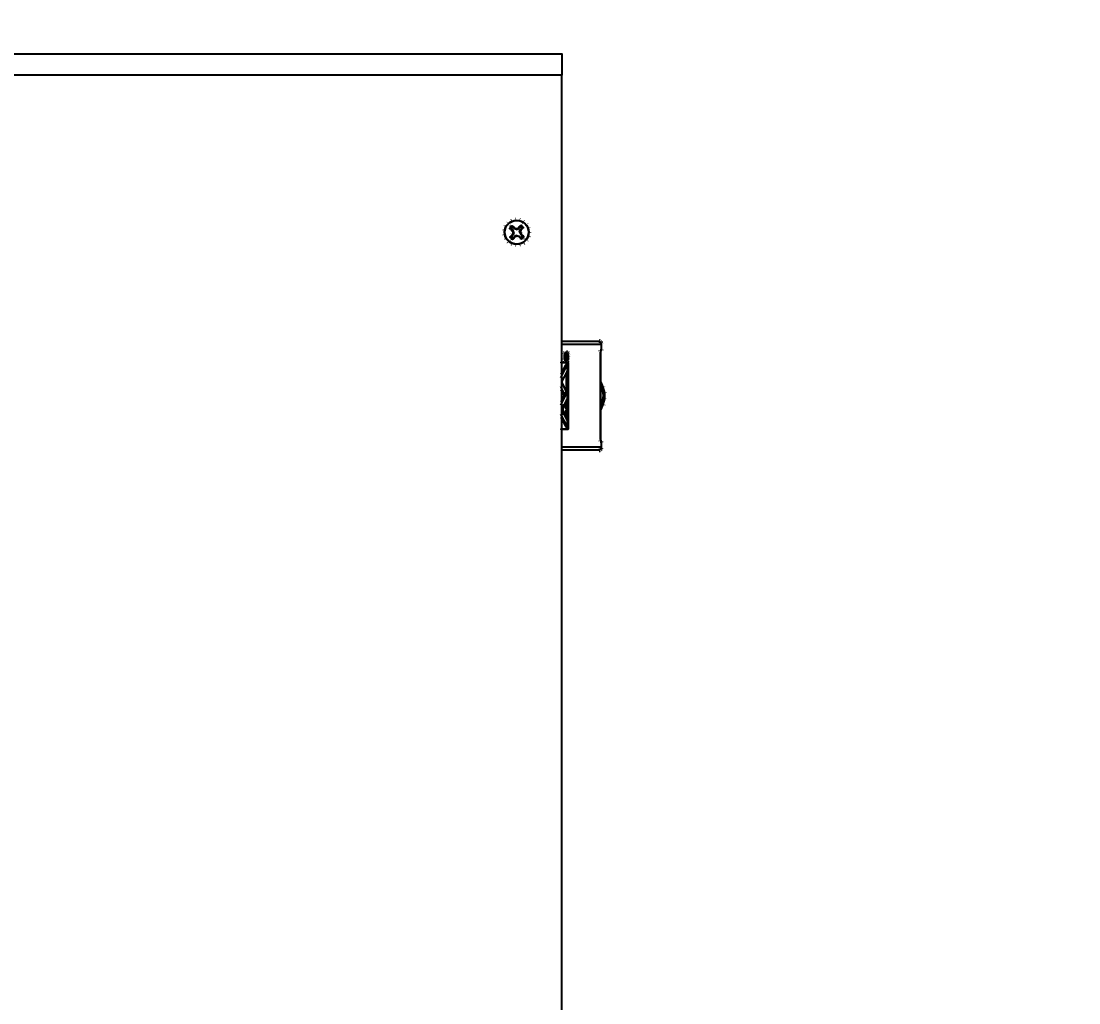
# Model space of a CAD drawing. Header units: feet. Extents: x -159 to 1687, y -48 to 1556.
# Drawn here: x 530.95 to 544.54, y 819.44 to 832.05 of the extents above; entities that cross this region are included whole.
import ezdxf
from ezdxf import colors
from ezdxf.entities.mleader import LeaderData, LeaderLine
from ezdxf.math import Vec2, Vec3

# ---------------------------------------------------------------- set-up
doc = ezdxf.new("R2010")
doc.units = ezdxf.units.FT
doc.header["$MEASUREMENT"] = 0
for name, color, linetype in [('9417_1-3$0$M25-UNISTRUT', 94, 'Continuous'), ('G-ANNO-TEXT', 1, 'Continuous'), ('PDF_Geometry', 7, 'Continuous'), ('PDF_Solid Fills', 7, 'Continuous')]:
    doc.layers.add(name, color=color, linetype=linetype)
doc.styles.add('NEI-A', font='arial.ttf')

# ---------------------------------------------------------------- blocks, each defined once
blk = doc.blocks.new('SCADA EQPMT LID XLG')
at = {"layer": 'PDF_Geometry', "lineweight": 25}
for points in [[(-8.299, 21.59), (8.795, 21.59), (8.795, 21.314), (-8.299, 21.314)], [(9.265, 17.895), (9.275, 17.895), (9.28, 17.89), (9.29, 17.886), (9.295, 17.881), (9.295, 17.871), (9.3, 17.861), (9.3, 17.866), (9.3, 17.876), (9.295, 17.881), (9.29, 17.886), (9.275, 17.89)], [(8.843, 17.699), (8.848, 17.719), (8.848, 17.733), (8.858, 17.743), (8.863, 17.748), (8.868, 17.743), (8.873, 17.733), (8.878, 17.719), (8.878, 17.699), (8.878, 17.684), (8.873, 17.67), (8.868, 17.66), (8.863, 17.655), (8.858, 17.66), (8.848, 17.67), (8.848, 17.684)], [(8.843, 17.699), (8.848, 17.719), (8.848, 17.733), (8.858, 17.743), (8.863, 17.748), (8.868, 17.743), (8.873, 17.733), (8.878, 17.719), (8.878, 17.699), (8.878, 17.684), (8.873, 17.665), (8.868, 17.655), (8.863, 17.655), (8.858, 17.655), (8.848, 17.665), (8.848, 17.684)], [(8.853, 17.694), (8.853, 17.679), (8.873, 17.679), (8.873, 17.684), (8.863, 17.684), (8.863, 17.689), (8.873, 17.709), (8.873, 17.719), (8.863, 17.694)], [(8.878, 16.767), (8.878, 17.626), (8.785, 17.626), (8.878, 17.626), (8.878, 16.767), (8.785, 16.767)], [(8.814, 17.022), (8.819, 17.042), (8.819, 17.056), (8.829, 17.066), (8.834, 17.071), (8.839, 17.066), (8.848, 17.056), (8.848, 17.042), (8.853, 17.022), (8.848, 17.002), (8.848, 16.988), (8.839, 16.978), (8.834, 16.973), (8.829, 16.978), (8.819, 16.988), (8.819, 17.002)], [(9.3, 16.536), (9.3, 16.527), (9.3, 16.522), (9.295, 16.517), (9.29, 16.512), (9.275, 16.502), (9.265, 16.502), (9.275, 16.502), (9.28, 16.502), (9.29, 16.512), (9.295, 16.517), (9.295, 16.522)]]:
    blk.add_lwpolyline(points, close=True, dxfattribs=at)
for points in [[(0, 0.591), (9.028, 0.579), (9.082, 0.584), (9.141, 0.599), (9.19, 0.628), (9.234, 0.662), (9.273, 0.707), (9.298, 0.76), (9.312, 0.814), (9.322, 0.873), (8.795, 1.752), (8.795, 21.314)], [(8.126, 19.346), (8.13, 19.351), (8.135, 19.356), (8.135, 19.36), (8.14, 19.365), (8.145, 19.37), (8.145, 19.375), (8.15, 19.375), (8.155, 19.38), (8.16, 19.37), (8.165, 19.36), (8.189, 19.341)], [(8.18, 19.292), (8.17, 19.321), (8.16, 19.316), (8.155, 19.321), (8.15, 19.326), (8.145, 19.331), (8.14, 19.336), (8.135, 19.341), (8.13, 19.346), (8.126, 19.346), (8.145, 19.341), (8.17, 19.321)], [(8.165, 19.272), (8.165, 19.277), (8.165, 19.282), (8.17, 19.287), (8.17, 19.292), (8.18, 19.292), (8.17, 19.267), (8.165, 19.272), (8.16, 19.267), (8.155, 19.262), (8.15, 19.257), (8.145, 19.253), (8.145, 19.248), (8.14, 19.243), (8.135, 19.238), (8.13, 19.233), (8.135, 19.233), (8.14, 19.228), (8.145, 19.223), (8.145, 19.218), (8.15, 19.213), (8.155, 19.213), (8.16, 19.208), (8.165, 19.208)], [(8.145, 19.341), (8.145, 19.346), (8.15, 19.346), (8.15, 19.351), (8.155, 19.351), (8.155, 19.356), (8.16, 19.356), (8.165, 19.36)], [(8.189, 19.351), (8.194, 19.351), (8.199, 19.346), (8.204, 19.346), (8.209, 19.346), (8.214, 19.341), (8.214, 19.331), (8.189, 19.341), (8.189, 19.351), (8.189, 19.356), (8.184, 19.356), (8.18, 19.36), (8.175, 19.365), (8.17, 19.37), (8.165, 19.37), (8.16, 19.375), (8.155, 19.38)], [(8.17, 19.292), (8.17, 19.297), (8.165, 19.302), (8.165, 19.306), (8.165, 19.311), (8.16, 19.311), (8.16, 19.316)], [(8.214, 19.331), (8.243, 19.346), (8.238, 19.351), (8.243, 19.356), (8.243, 19.36), (8.248, 19.365), (8.253, 19.37), (8.258, 19.375), (8.263, 19.375), (8.263, 19.38), (8.268, 19.385), (8.263, 19.365), (8.243, 19.346)], [(8.214, 19.341), (8.219, 19.341), (8.219, 19.346), (8.224, 19.346), (8.229, 19.346), (8.234, 19.351), (8.238, 19.351)], [(8.253, 19.297), (8.263, 19.326), (8.273, 19.321), (8.273, 19.326), (8.278, 19.331), (8.283, 19.336), (8.287, 19.341), (8.292, 19.346), (8.297, 19.351), (8.302, 19.356), (8.297, 19.36), (8.292, 19.365), (8.292, 19.37), (8.287, 19.375), (8.283, 19.375), (8.278, 19.38), (8.273, 19.385), (8.268, 19.385)], [(8.307, 19.243), (8.302, 19.248), (8.297, 19.253), (8.292, 19.257), (8.287, 19.262), (8.283, 19.267), (8.278, 19.272), (8.273, 19.277), (8.268, 19.272), (8.253, 19.297), (8.263, 19.297), (8.263, 19.302), (8.268, 19.306), (8.268, 19.311), (8.268, 19.316), (8.273, 19.321)], [(8.263, 19.365), (8.268, 19.36), (8.273, 19.36), (8.278, 19.356), (8.278, 19.351), (8.283, 19.351), (8.283, 19.346)], [(8.302, 19.356), (8.292, 19.351), (8.283, 19.346), (8.263, 19.326)], [(8.263, 19.297), (8.263, 19.292), (8.268, 19.292), (8.268, 19.287), (8.268, 19.282), (8.273, 19.282), (8.273, 19.277)], [(8.13, 19.233), (8.14, 19.238), (8.15, 19.243), (8.17, 19.267)], [(8.175, 19.223), (8.17, 19.228), (8.165, 19.228), (8.165, 19.233), (8.16, 19.233), (8.16, 19.238), (8.155, 19.238), (8.15, 19.243)], [(8.219, 19.257), (8.194, 19.248), (8.199, 19.238), (8.194, 19.233), (8.189, 19.233), (8.184, 19.228), (8.18, 19.223), (8.175, 19.218), (8.175, 19.213), (8.17, 19.208), (8.165, 19.208), (8.175, 19.223), (8.194, 19.248)], [(8.219, 19.248), (8.214, 19.248), (8.209, 19.248), (8.209, 19.243), (8.204, 19.243), (8.199, 19.243), (8.199, 19.238)], [(8.243, 19.243), (8.238, 19.243), (8.234, 19.243), (8.229, 19.248), (8.224, 19.248), (8.219, 19.248), (8.219, 19.257), (8.248, 19.248), (8.243, 19.243), (8.248, 19.238), (8.253, 19.233), (8.258, 19.228), (8.263, 19.223), (8.268, 19.218), (8.273, 19.213), (8.278, 19.213), (8.273, 19.218), (8.268, 19.228), (8.248, 19.248)], [(8.268, 19.272), (8.287, 19.253), (8.307, 19.243), (8.302, 19.238), (8.302, 19.233), (8.297, 19.228), (8.292, 19.228), (8.292, 19.223), (8.287, 19.218), (8.283, 19.213), (8.278, 19.213)], [(8.287, 19.253), (8.287, 19.248), (8.283, 19.243), (8.278, 19.238), (8.273, 19.233), (8.268, 19.228)], [(9.265, 17.895), (8.785, 17.895)], [(8.785, 17.861), (9.3, 17.861), (9.3, 17.797), (9.295, 17.778), (9.29, 17.748), (9.295, 17.748), (9.295, 17.758), (9.295, 17.768), (9.295, 17.778), (9.3, 17.783)], [(9.295, 17.783), (9.3, 17.787), (9.3, 17.797), (9.3, 17.792), (9.3, 17.787)], [(9.3, 17.861), (9.3, 17.861)], [(9.3, 17.861), (9.3, 17.797)], [(9.3, 17.797), (9.3, 17.797)], [(8.863, 17.748), (8.839, 17.748), (8.834, 17.743), (8.829, 17.733), (8.824, 17.719), (8.824, 17.699), (8.824, 17.684), (8.829, 17.665), (8.834, 17.655), (8.839, 17.655), (8.863, 17.655)], [(8.853, 17.704), (8.843, 17.704)], [(8.873, 17.719), (8.848, 17.719), (8.848, 17.714), (8.858, 17.714)], [(8.848, 17.694), (8.853, 17.694), (8.853, 17.699), (8.853, 17.704), (8.853, 17.709), (8.853, 17.714), (8.858, 17.714), (8.863, 17.714), (8.863, 17.709), (8.863, 17.704), (8.863, 17.694), (8.863, 17.704), (8.858, 17.709), (8.853, 17.709), (8.853, 17.704), (8.853, 17.699), (8.853, 17.684), (8.863, 17.684), (8.863, 17.694)], [(8.853, 17.679), (8.848, 17.679)], [(8.858, 17.719), (8.853, 17.733)], [(8.853, 17.665), (8.853, 17.67), (8.858, 17.679)], [(9.29, 17.748), (9.29, 16.644)], [(9.295, 16.644), (9.295, 17.748)], [(8.785, 17.429), (8.863, 17.591), (8.843, 17.591), (8.785, 17.473)], [(8.863, 17.591), (8.863, 17.513), (8.794, 17.375), (8.853, 17.248), (8.853, 17.238)], [(8.853, 17.626), (8.853, 17.591)], [(8.853, 17.498), (8.853, 17.253)], [(8.785, 17.272), (8.814, 17.213), (8.834, 17.213), (8.785, 17.316)], [(9.295, 17.37), (9.324, 17.307), (9.344, 17.233), (9.344, 17.159), (9.324, 17.086), (9.295, 17.022)], [(9.295, 17.336), (9.31, 17.307), (9.329, 17.199), (9.31, 17.091), (9.295, 17.061)], [(8.785, 17.076), (8.863, 17.238), (8.863, 17.159), (8.794, 17.022), (8.794, 17.017)], [(8.829, 17.213), (8.785, 17.12)], [(8.834, 17.213), (8.853, 17.248)], [(8.863, 17.238), (8.848, 17.238)], [(8.853, 17.145), (8.853, 16.899)], [(8.794, 17.022), (8.863, 16.88), (8.863, 16.806)], [(8.834, 17.071), (8.819, 17.071)], [(8.785, 16.919), (8.843, 16.806), (8.863, 16.806), (8.785, 16.963)], [(8.819, 16.973), (8.834, 16.973)], [(8.853, 16.806), (8.853, 16.767)], [(9.295, 16.615), (9.3, 16.605), (9.3, 16.595), (9.3, 16.6), (9.3, 16.61), (9.295, 16.62), (9.295, 16.625), (9.295, 16.634), (9.295, 16.644), (9.29, 16.644), (9.295, 16.62), (9.3, 16.595), (9.3, 16.536), (8.785, 16.536)], [(9.3, 16.595), (9.3, 16.595)], [(9.3, 16.595), (9.3, 16.536)], [(8.785, 16.502), (9.265, 16.502)], [(9.3, 16.536), (9.3, 16.536)]]:
    blk.add_lwpolyline(points, dxfattribs=at)
for centre, radius in [((8.216, 19.296), 0.157), ((8.217, 19.297), 0.152)]:
    blk.add_circle(centre, radius, dxfattribs=at)
at = {"layer": 'PDF_Solid Fills', "lineweight": 25, "transparency": 33554559}
for points in [[(8.111, 19.41), (8.086, 19.429), (8.086, 19.434)], [(8.111, 19.41), (8.086, 19.434), (8.091, 19.434)], [(8.116, 19.405), (8.091, 19.424), (8.096, 19.429)], [(8.15, 19.439), (8.135, 19.463), (8.14, 19.468)], [(8.15, 19.439), (8.14, 19.468), (8.145, 19.468)], [(8.155, 19.434), (8.14, 19.459), (8.145, 19.459)], [(8.155, 19.434), (8.145, 19.459), (8.15, 19.463)], [(8.204, 19.454), (8.194, 19.483), (8.199, 19.483)], [(8.204, 19.444), (8.194, 19.473), (8.199, 19.473)], [(8.204, 19.454), (8.199, 19.483), (8.204, 19.483)], [(8.204, 19.444), (8.199, 19.473), (8.204, 19.473)], [(8.253, 19.449), (8.258, 19.478), (8.263, 19.478)], [(8.253, 19.449), (8.263, 19.478), (8.268, 19.478)], [(8.253, 19.444), (8.253, 19.473), (8.258, 19.468)], [(8.253, 19.444), (8.258, 19.468), (8.263, 19.468)], [(8.297, 19.424), (8.312, 19.449), (8.317, 19.444)], [(8.302, 19.429), (8.312, 19.454), (8.317, 19.454)], [(8.302, 19.429), (8.317, 19.454), (8.322, 19.449)], [(8.062, 19.321), (8.032, 19.326), (8.032, 19.331)], [(8.062, 19.321), (8.032, 19.321), (8.032, 19.326)], [(8.067, 19.321), (8.037, 19.326), (8.042, 19.331)], [(8.067, 19.321), (8.037, 19.321), (8.037, 19.326)], [(8.077, 19.37), (8.047, 19.38), (8.052, 19.385)], [(8.077, 19.37), (8.052, 19.385), (8.052, 19.39)], [(8.086, 19.365), (8.057, 19.38), (8.062, 19.385)], [(8.086, 19.365), (8.057, 19.375), (8.057, 19.38)], [(8.135, 19.36), (8.111, 19.38), (8.116, 19.38)], [(8.14, 19.365), (8.116, 19.385), (8.121, 19.385)], [(8.145, 19.37), (8.121, 19.39), (8.126, 19.39)], [(8.145, 19.346), (8.121, 19.36), (8.126, 19.36)], [(8.145, 19.375), (8.126, 19.395), (8.13, 19.395)], [(8.15, 19.375), (8.13, 19.4), (8.135, 19.4)], [(8.15, 19.351), (8.13, 19.365), (8.13, 19.37)], [(8.155, 19.351), (8.13, 19.37), (8.135, 19.37)], [(8.165, 19.36), (8.145, 19.38), (8.145, 19.385)], [(8.268, 19.36), (8.283, 19.385), (8.287, 19.385)], [(8.268, 19.287), (8.292, 19.302), (8.292, 19.297)], [(8.273, 19.385), (8.287, 19.41), (8.292, 19.41)], [(8.273, 19.385), (8.292, 19.41), (8.292, 19.405)], [(8.278, 19.351), (8.302, 19.375), (8.302, 19.37)], [(8.337, 19.39), (8.356, 19.41), (8.361, 19.405)], [(8.341, 19.395), (8.361, 19.414), (8.366, 19.414)], [(8.341, 19.395), (8.366, 19.414), (8.366, 19.41)], [(8.361, 19.346), (8.386, 19.36), (8.386, 19.356)], [(8.361, 19.346), (8.386, 19.356), (8.386, 19.351)], [(8.366, 19.351), (8.391, 19.36), (8.395, 19.36)], [(8.366, 19.351), (8.395, 19.36), (8.395, 19.356)], [(8.366, 19.297), (8.395, 19.302), (8.395, 19.297)], [(8.366, 19.297), (8.395, 19.297), (8.395, 19.292)], [(8.376, 19.297), (8.405, 19.302), (8.405, 19.297)], [(8.376, 19.297), (8.405, 19.297), (8.405, 19.292)], [(8.062, 19.267), (8.032, 19.257), (8.032, 19.262)], [(8.062, 19.267), (8.032, 19.262), (8.032, 19.267)], [(8.067, 19.272), (8.042, 19.262), (8.037, 19.262)], [(8.067, 19.272), (8.037, 19.262), (8.037, 19.267)], [(8.077, 19.218), (8.057, 19.203), (8.052, 19.203)], [(8.077, 19.218), (8.052, 19.203), (8.052, 19.208)], [(8.086, 19.223), (8.062, 19.203), (8.057, 19.208)], [(8.086, 19.223), (8.057, 19.208), (8.057, 19.213)], [(8.111, 19.179), (8.091, 19.154), (8.086, 19.159)], [(8.116, 19.184), (8.096, 19.164), (8.091, 19.164)], [(8.111, 19.179), (8.096, 19.154), (8.091, 19.154)], [(8.116, 19.184), (8.101, 19.159), (8.096, 19.164)], [(8.135, 19.233), (8.116, 19.213), (8.111, 19.213)], [(8.155, 19.262), (8.13, 19.282), (8.135, 19.282)], [(8.155, 19.238), (8.135, 19.218), (8.13, 19.218)], [(8.15, 19.213), (8.135, 19.194), (8.13, 19.194)], [(8.155, 19.213), (8.14, 19.189), (8.135, 19.189)], [(8.16, 19.159), (8.145, 19.13), (8.14, 19.135)], [(8.16, 19.159), (8.15, 19.13), (8.145, 19.13)], [(8.17, 19.228), (8.155, 19.203), (8.15, 19.203)], [(8.248, 19.238), (8.229, 19.213), (8.229, 19.218)], [(8.273, 19.233), (8.292, 19.208), (8.287, 19.208)], [(8.278, 19.238), (8.297, 19.218), (8.297, 19.213)], [(8.283, 19.243), (8.307, 19.223), (8.302, 19.223)], [(8.287, 19.218), (8.307, 19.199), (8.307, 19.194)], [(8.292, 19.228), (8.317, 19.208), (8.317, 19.203)], [(8.292, 19.223), (8.312, 19.203), (8.312, 19.199)], [(8.297, 19.228), (8.322, 19.213), (8.322, 19.208)], [(8.302, 19.233), (8.327, 19.218), (8.322, 19.218)], [(8.302, 19.169), (8.322, 19.149), (8.317, 19.145)], [(8.302, 19.169), (8.317, 19.145), (8.312, 19.145)], [(8.302, 19.164), (8.327, 19.145), (8.322, 19.14)], [(8.302, 19.164), (8.322, 19.14), (8.317, 19.135)], [(8.337, 19.203), (8.361, 19.189), (8.361, 19.184)], [(8.337, 19.203), (8.361, 19.184), (8.356, 19.184)], [(8.341, 19.199), (8.371, 19.184), (8.366, 19.179)], [(8.341, 19.199), (8.366, 19.179), (8.361, 19.179)], [(8.361, 19.248), (8.391, 19.243), (8.386, 19.238)], [(8.361, 19.248), (8.386, 19.238), (8.386, 19.233)], [(8.366, 19.248), (8.395, 19.243), (8.395, 19.238)], [(8.366, 19.248), (8.395, 19.238), (8.395, 19.233)], [(8.155, 19.149), (8.145, 19.12), (8.14, 19.125)], [(8.204, 19.145), (8.204, 19.115), (8.199, 19.115)], [(8.204, 19.14), (8.204, 19.11), (8.199, 19.11)], [(8.204, 19.145), (8.209, 19.115), (8.204, 19.115)], [(8.204, 19.14), (8.209, 19.11), (8.204, 19.11)], [(8.253, 19.149), (8.268, 19.125), (8.263, 19.12)], [(8.253, 19.149), (8.263, 19.12), (8.258, 19.12)], [(8.258, 19.145), (8.268, 19.115), (8.263, 19.115)], [(8.258, 19.145), (8.263, 19.115), (8.258, 19.115)], [(9.275, 17.895), (9.28, 17.92), (9.275, 17.925)], [(9.275, 17.89), (9.295, 17.92), (9.29, 17.92)], [(9.275, 17.89), (9.29, 17.92), (9.28, 17.92)], [(9.275, 17.895), (9.285, 17.92), (9.28, 17.92)], [(9.28, 17.89), (9.295, 17.915), (9.29, 17.92)], [(9.29, 17.886), (9.31, 17.905), (9.31, 17.91)], [(9.29, 17.886), (9.31, 17.91), (9.305, 17.91)], [(9.29, 17.886), (9.31, 17.905), (9.305, 17.91)], [(9.29, 17.886), (9.31, 17.9), (9.31, 17.905)], [(9.295, 17.881), (9.319, 17.895), (9.319, 17.9)], [(9.295, 17.881), (9.319, 17.9), (9.314, 17.9)], [(9.295, 17.881), (9.319, 17.89), (9.319, 17.895)], [(9.295, 17.881), (9.319, 17.895), (9.314, 17.895)], [(9.295, 17.871), (9.324, 17.881), (9.324, 17.886)], [(9.295, 17.871), (9.324, 17.876), (9.324, 17.881)], [(9.3, 17.876), (9.324, 17.886), (9.324, 17.89)], [(9.3, 17.866), (9.329, 17.871), (9.329, 17.876)], [(8.824, 17.719), (8.794, 17.724), (8.794, 17.719)], [(8.824, 17.684), (8.794, 17.679), (8.794, 17.675)], [(8.829, 17.733), (8.804, 17.748), (8.799, 17.743)], [(8.829, 17.733), (8.799, 17.743), (8.799, 17.738)], [(8.829, 17.665), (8.799, 17.66), (8.799, 17.655)], [(8.829, 17.665), (8.799, 17.655), (8.804, 17.655)], [(8.834, 17.743), (8.814, 17.768), (8.809, 17.758)], [(8.834, 17.743), (8.819, 17.768), (8.814, 17.768)], [(8.843, 17.699), (8.814, 17.699), (8.814, 17.704)], [(8.843, 17.699), (8.814, 17.699), (8.814, 17.704)], [(8.848, 17.719), (8.819, 17.719), (8.819, 17.724)], [(8.848, 17.719), (8.819, 17.719), (8.819, 17.724)], [(8.848, 17.684), (8.819, 17.675), (8.819, 17.679)], [(8.848, 17.684), (8.819, 17.675), (8.819, 17.679)], [(8.848, 17.733), (8.824, 17.743), (8.824, 17.748)], [(8.848, 17.733), (8.824, 17.743), (8.824, 17.748)], [(8.848, 17.733), (8.824, 17.738), (8.824, 17.743)], [(8.848, 17.733), (8.824, 17.738), (8.824, 17.743)], [(8.853, 17.709), (8.824, 17.714), (8.824, 17.719)], [(8.853, 17.704), (8.824, 17.709), (8.824, 17.714)], [(8.848, 17.67), (8.824, 17.655), (8.824, 17.66)], [(8.848, 17.665), (8.824, 17.655), (8.824, 17.66)], [(8.858, 17.743), (8.829, 17.758), (8.834, 17.768)], [(8.858, 17.743), (8.829, 17.758), (8.834, 17.763)], [(8.853, 17.714), (8.829, 17.729), (8.834, 17.733)], [(8.858, 17.709), (8.829, 17.724), (8.834, 17.729)], [(8.853, 17.714), (8.829, 17.724), (8.829, 17.729)], [(8.853, 17.709), (8.829, 17.714), (8.829, 17.719)], [(8.858, 17.66), (8.834, 17.635), (8.829, 17.645)], [(8.858, 17.743), (8.834, 17.763), (8.843, 17.768)], [(8.858, 17.743), (8.834, 17.768), (8.843, 17.768)], [(8.858, 17.714), (8.834, 17.733), (8.839, 17.738)], [(8.858, 17.709), (8.834, 17.729), (8.839, 17.733)], [(8.858, 17.714), (8.843, 17.689), (8.834, 17.699)], [(8.858, 17.709), (8.843, 17.684), (8.834, 17.694)], [(8.858, 17.709), (8.834, 17.694), (8.834, 17.699)], [(8.858, 17.66), (8.843, 17.63), (8.834, 17.635)], [(8.858, 17.714), (8.839, 17.738), (8.848, 17.743)], [(8.858, 17.709), (8.839, 17.733), (8.843, 17.738)], [(8.858, 17.709), (8.843, 17.738), (8.853, 17.738)], [(8.863, 17.748), (8.848, 17.773), (8.863, 17.783)], [(8.863, 17.748), (8.848, 17.773), (8.863, 17.778)], [(8.863, 17.748), (8.868, 17.719), (8.853, 17.719)], [(8.863, 17.748), (8.868, 17.719), (8.853, 17.719)], [(8.853, 17.733), (8.883, 17.738), (8.883, 17.743)], [(8.853, 17.733), (8.883, 17.743), (8.878, 17.743)], [(8.853, 17.714), (8.883, 17.699), (8.878, 17.699)], [(8.863, 17.655), (8.853, 17.684), (8.868, 17.684)], [(8.863, 17.655), (8.853, 17.684), (8.868, 17.684)], [(8.853, 17.67), (8.878, 17.655), (8.883, 17.66)], [(8.858, 17.714), (8.873, 17.738), (8.883, 17.738)], [(8.858, 17.714), (8.883, 17.738), (8.888, 17.729)], [(8.858, 17.709), (8.873, 17.738), (8.878, 17.733)], [(8.858, 17.709), (8.878, 17.733), (8.883, 17.724)], [(8.858, 17.719), (8.888, 17.724), (8.883, 17.724)], [(8.858, 17.709), (8.883, 17.724), (8.888, 17.719)], [(8.858, 17.709), (8.888, 17.714), (8.888, 17.709)], [(8.858, 17.714), (8.878, 17.694), (8.868, 17.689)], [(8.858, 17.709), (8.883, 17.694), (8.878, 17.689)], [(8.858, 17.709), (8.878, 17.689), (8.863, 17.684)], [(8.863, 17.748), (8.863, 17.783), (8.878, 17.773)], [(8.863, 17.748), (8.863, 17.778), (8.878, 17.773)], [(8.863, 17.714), (8.888, 17.729), (8.888, 17.724)], [(8.863, 17.714), (8.888, 17.724), (8.888, 17.719)], [(8.863, 17.709), (8.893, 17.719), (8.893, 17.714)], [(8.863, 17.704), (8.893, 17.709), (8.893, 17.704)], [(8.863, 17.704), (8.888, 17.709), (8.893, 17.704)], [(8.868, 17.743), (8.883, 17.768), (8.893, 17.763)], [(8.868, 17.743), (8.883, 17.768), (8.893, 17.768)], [(8.868, 17.743), (8.893, 17.768), (8.897, 17.758)], [(8.868, 17.743), (8.893, 17.763), (8.893, 17.758)], [(8.868, 17.66), (8.893, 17.645), (8.893, 17.635)], [(8.868, 17.66), (8.893, 17.635), (8.883, 17.63)], [(8.873, 17.733), (8.902, 17.748), (8.902, 17.743)], [(8.873, 17.733), (8.902, 17.748), (8.902, 17.743)], [(8.873, 17.733), (8.902, 17.743), (8.902, 17.738)], [(8.873, 17.733), (8.902, 17.743), (8.902, 17.738)], [(8.873, 17.67), (8.902, 17.66), (8.902, 17.655)], [(8.873, 17.665), (8.902, 17.66), (8.902, 17.655)], [(8.878, 17.719), (8.907, 17.724), (8.907, 17.719)], [(8.878, 17.719), (8.907, 17.724), (8.907, 17.719)], [(8.878, 17.699), (8.907, 17.704), (8.907, 17.699)], [(8.878, 17.699), (8.907, 17.704), (8.907, 17.699)], [(8.878, 17.684), (8.907, 17.679), (8.907, 17.675)], [(8.878, 17.684), (8.907, 17.679), (8.907, 17.675)], [(9.295, 17.778), (9.265, 17.783), (9.265, 17.787)], [(9.295, 17.778), (9.265, 17.783), (9.265, 17.778)], [(9.295, 17.758), (9.265, 17.758), (9.265, 17.763)], [(9.3, 17.787), (9.329, 17.783), (9.329, 17.792)], [(9.3, 17.787), (9.329, 17.778), (9.329, 17.783)], [(8.834, 17.655), (8.809, 17.64), (8.814, 17.635)], [(8.834, 17.655), (8.814, 17.635), (8.819, 17.63)], [(8.858, 17.655), (8.834, 17.635), (8.829, 17.64)], [(8.858, 17.655), (8.843, 17.63), (8.834, 17.635)], [(8.863, 17.655), (8.863, 17.621), (8.848, 17.63)], [(8.863, 17.655), (8.863, 17.621), (8.848, 17.626)], [(8.863, 17.655), (8.878, 17.63), (8.863, 17.621)], [(8.863, 17.655), (8.878, 17.626), (8.863, 17.621)], [(8.868, 17.655), (8.897, 17.64), (8.893, 17.635)], [(8.868, 17.655), (8.893, 17.635), (8.883, 17.63)], [(9.31, 17.307), (9.334, 17.321), (9.339, 17.316)], [(9.31, 17.307), (9.339, 17.316), (9.339, 17.312)], [(9.324, 17.307), (9.354, 17.321), (9.354, 17.316)], [(9.329, 17.199), (9.359, 17.204), (9.359, 17.199)], [(9.329, 17.199), (9.359, 17.199), (9.359, 17.194)], [(9.344, 17.233), (9.373, 17.243), (9.373, 17.238)], [(9.344, 17.233), (9.373, 17.238), (9.373, 17.233)], [(9.344, 17.159), (9.373, 17.159), (9.373, 17.155)], [(8.814, 17.022), (8.785, 17.017), (8.785, 17.022)], [(8.819, 17.042), (8.789, 17.042), (8.789, 17.047)], [(8.819, 17.002), (8.789, 16.998), (8.789, 17.002)], [(8.819, 17.056), (8.794, 17.066), (8.794, 17.071)], [(8.819, 17.056), (8.794, 17.061), (8.794, 17.066)], [(8.819, 16.988), (8.794, 16.973), (8.794, 16.978)], [(8.829, 17.066), (8.799, 17.081), (8.804, 17.086)], [(8.829, 17.066), (8.804, 17.086), (8.814, 17.091)], [(8.834, 17.071), (8.819, 17.096), (8.834, 17.105)], [(8.834, 17.071), (8.839, 17.042), (8.829, 17.042)], [(8.834, 16.973), (8.829, 17.002), (8.839, 17.002)], [(8.834, 17.071), (8.834, 17.105), (8.848, 17.096)], [(8.839, 17.066), (8.853, 17.091), (8.863, 17.086)], [(8.839, 17.066), (8.863, 17.086), (8.868, 17.081)], [(8.848, 17.056), (8.873, 17.071), (8.873, 17.066)], [(8.848, 17.056), (8.873, 17.066), (8.873, 17.061)], [(8.848, 17.042), (8.878, 17.047), (8.878, 17.042)], [(8.848, 17.002), (8.878, 17.002), (8.878, 16.998)], [(8.848, 16.988), (8.873, 16.978), (8.873, 16.973)], [(8.853, 17.022), (8.883, 17.022), (8.883, 17.017)], [(9.31, 17.091), (9.339, 17.086), (9.339, 17.081)], [(9.31, 17.091), (9.339, 17.081), (9.334, 17.076)], [(9.324, 17.086), (9.354, 17.081), (9.354, 17.076)], [(9.324, 17.086), (9.354, 17.076), (9.354, 17.071)], [(8.829, 16.978), (8.804, 16.953), (8.799, 16.963)], [(8.829, 16.978), (8.814, 16.948), (8.804, 16.953)], [(8.834, 16.973), (8.834, 16.939), (8.819, 16.948)], [(8.834, 16.973), (8.848, 16.948), (8.834, 16.939)], [(8.839, 16.978), (8.868, 16.963), (8.863, 16.953)], [(8.839, 16.978), (8.863, 16.953), (8.853, 16.948)], [(9.295, 16.625), (9.265, 16.62), (9.265, 16.625)], [(9.295, 16.62), (9.265, 16.61), (9.265, 16.615)], [(9.295, 16.62), (9.265, 16.615), (9.265, 16.61)], [(9.3, 16.605), (9.329, 16.61), (9.329, 16.615)], [(9.3, 16.6), (9.329, 16.605), (9.329, 16.61)], [(9.3, 16.605), (9.329, 16.605), (9.329, 16.61)], [(9.3, 16.6), (9.329, 16.6), (9.329, 16.605)], [(9.275, 16.502), (9.275, 16.473), (9.28, 16.473)], [(9.275, 16.502), (9.28, 16.473), (9.285, 16.473)], [(9.275, 16.502), (9.28, 16.473), (9.29, 16.473)], [(9.275, 16.502), (9.29, 16.473), (9.295, 16.477)], [(9.28, 16.502), (9.29, 16.477), (9.295, 16.477)], [(9.28, 16.502), (9.295, 16.477), (9.295, 16.482)], [(9.29, 16.512), (9.305, 16.487), (9.31, 16.487)], [(9.29, 16.512), (9.31, 16.487), (9.31, 16.492)], [(9.29, 16.512), (9.305, 16.482), (9.31, 16.487)], [(9.295, 16.522), (9.324, 16.507), (9.324, 16.512)], [(9.295, 16.522), (9.324, 16.512), (9.324, 16.517)], [(9.295, 16.517), (9.314, 16.497), (9.319, 16.502)], [(9.295, 16.517), (9.314, 16.492), (9.319, 16.497)], [(9.3, 16.527), (9.329, 16.517), (9.329, 16.522)], [(9.3, 16.527), (9.329, 16.522), (9.329, 16.527)], [(9.3, 16.522), (9.324, 16.507), (9.324, 16.512)]]:
    blk.add_solid(points, dxfattribs=at)

msp = doc.modelspace()

# ---------------------------------------------------------------- block references
at = {"layer": '9417_1-3$0$M25-UNISTRUT'}
msp.add_blockref('SCADA EQPMT LID XLG', (529.10141, 810.04048), dxfattribs=at)

# ---------------------------------------------------------------- next in the draw order: leaders
at = {"layer": 'G-ANNO-TEXT'}
ml = msp.add_multileader_mtext('Standard', dxfattribs=at)
ml.set_content('\\A1;6 MOTOR CONTROL CABLE CONDUITS (TYP.)', color=256, style='NEI-A')
ml.set_leader_properties()
ml.build(insert=Vec2(0, 0))
ml.multileader.update_dxf_attribs({"dogleg_length": 0.36, "arrow_head_size": 0.125})
ctx = ml.context
ctx.base_point, ctx.char_height, ctx.arrow_head_size, ctx.landing_gap_size, ctx.plane_origin = Vec3(822.13293, 1038.01238), 1, 0.125, 0.0625, Vec3(370.13821, 525.74619)
notes = []
notes.append((ctx, [(0, (0, 0, 0), (0, 0), (1, 0), 1, [])]))
ctx.mtext.insert, ctx.mtext.width, ctx.mtext.flow_direction = Vec3(822.19543, 1038.65938), 17.7675237, 5
ctx.mtext.has_bg_fill, ctx.mtext.bg_color, ctx.mtext.bg_scale_factor, ctx.mtext.bg_transparency, ctx.mtext.use_window_bg_color = 1, -1073741824, 1.5, 0, 1
for ctx, leaders in notes:
    for number, flags, end, landing, length, lines in leaders:
        leader = LeaderData()
        leader.index, (leader.has_last_leader_line, leader.has_dogleg_vector, leader.attachment_direction) = number, flags
        leader.last_leader_point, leader.dogleg_vector, leader.dogleg_length = Vec3(end), Vec3(landing), length
        for number, points, colour, breaks in lines:
            line = LeaderLine()
            line.index, line.vertices, line.color, line.breaks = number, Vec3.list(points), colors.encode_raw_color(colour), breaks
            leader.lines.append(line)
        ctx.leaders.append(leader)

doc.saveas('drawing.dxf')
